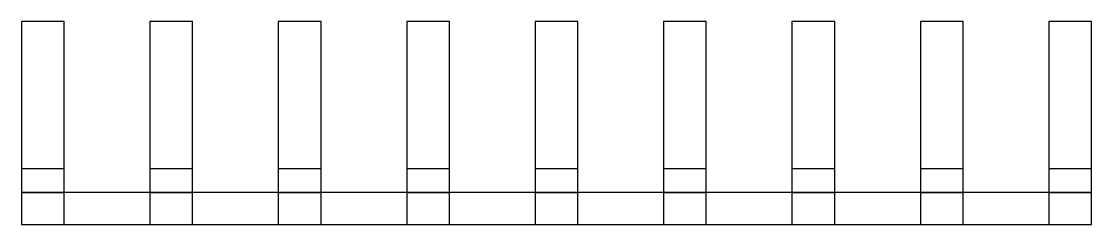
# Model space of a CAD drawing. Extents: x 19 to 44, y 19.1 to 23.8.
import ezdxf

# ---------------------------------------------------------------- set-up
doc = ezdxf.new("R2010")
doc.units = 0
doc.layers.add('Poly_FTE', color=7, linetype='CONTINUOUS')

msp = doc.modelspace()

# ---------------------------------------------------------------- linework, layer by layer
at = {"layer": 'Poly_FTE'}
for points in [[(19, 19.825), (20, 19.825), (20, 23.825), (19, 23.825)], [(22, 19.825), (23, 19.825), (23, 23.825), (22, 23.825)], [(25, 19.825), (26, 19.825), (26, 23.825), (25, 23.825)], [(28, 19.825), (29, 19.825), (29, 23.825), (28, 23.825)], [(31, 19.825), (32, 19.825), (32, 23.825), (31, 23.825)], [(34, 19.825), (35, 19.825), (35, 23.825), (34, 23.825)], [(37, 19.825), (38, 19.825), (38, 23.825), (37, 23.825)], [(40, 19.825), (41, 19.825), (41, 23.825), (40, 23.825)], [(43, 19.825), (44, 19.825), (44, 23.825), (43, 23.825)], [(19, 19.075), (20, 19.075), (20, 20.375), (19, 20.375)], [(22, 19.075), (23, 19.075), (23, 20.375), (22, 20.375)], [(25, 19.075), (26, 19.075), (26, 20.375), (25, 20.375)], [(28, 19.075), (29, 19.075), (29, 20.375), (28, 20.375)], [(31, 19.075), (32, 19.075), (32, 20.375), (31, 20.375)], [(34, 19.075), (35, 19.075), (35, 20.375), (34, 20.375)], [(37, 19.075), (38, 19.075), (38, 20.375), (37, 20.375)], [(40, 19.075), (41, 19.075), (41, 20.375), (40, 20.375)], [(43, 19.075), (44, 19.075), (44, 20.375), (43, 20.375)], [(19, 19.075), (44, 19.075), (44, 19.825), (19, 19.825)]]:
    msp.add_lwpolyline(points, close=True, dxfattribs=at)

doc.saveas('drawing.dxf')
